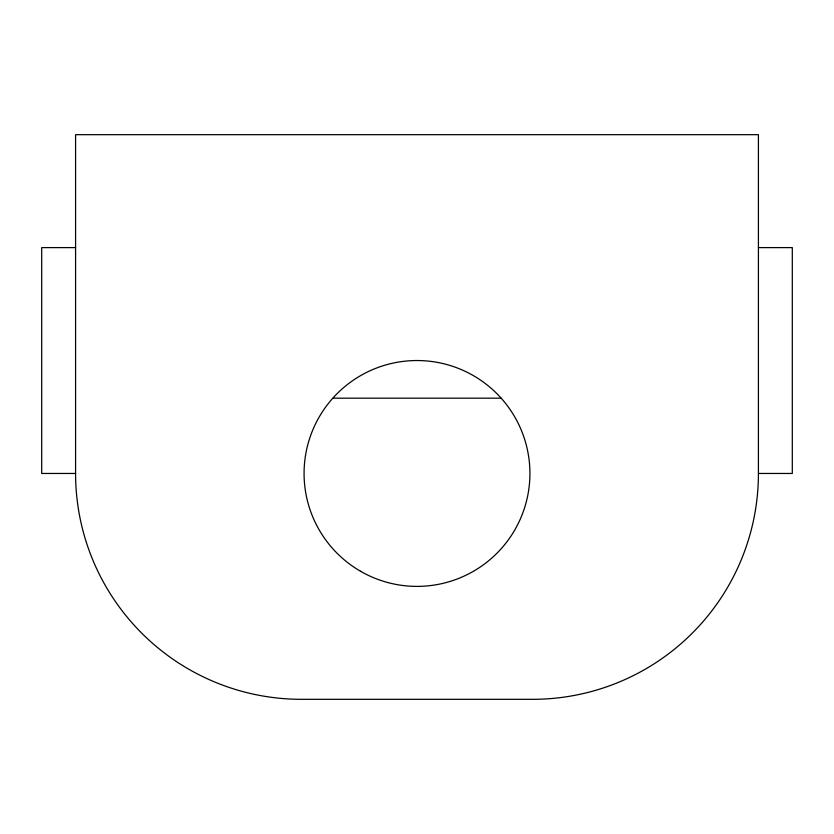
<?xml version="1.0" encoding="UTF-8"?>
<svg xmlns="http://www.w3.org/2000/svg" width="834" height="834" viewBox="0 0 834 834"><rect width="100%" height="100%" fill="white"/><g stroke="black" fill="none" stroke-linecap="round" stroke-linejoin="round"><path stroke-width="1.25" d="M75.581 247.604L41.7 247.604L41.7 473.462L75.581 473.462A225.858 225.858 0 0 0 301.439 699.319L532.561 699.319A225.858 225.858 0 0 0 758.419 473.462L758.419 134.681L75.581 134.681L75.581 473.462M758.419 247.604L792.3 247.604L792.3 473.462L758.419 473.462M333.058 398.183L500.942 398.183M360.538 571.259A112.924 112.924 0 0 0 529.924 473.462A112.924 112.924 0 0 0 360.538 375.665A112.924 112.924 0 0 0 360.538 571.259"/></g></svg>
